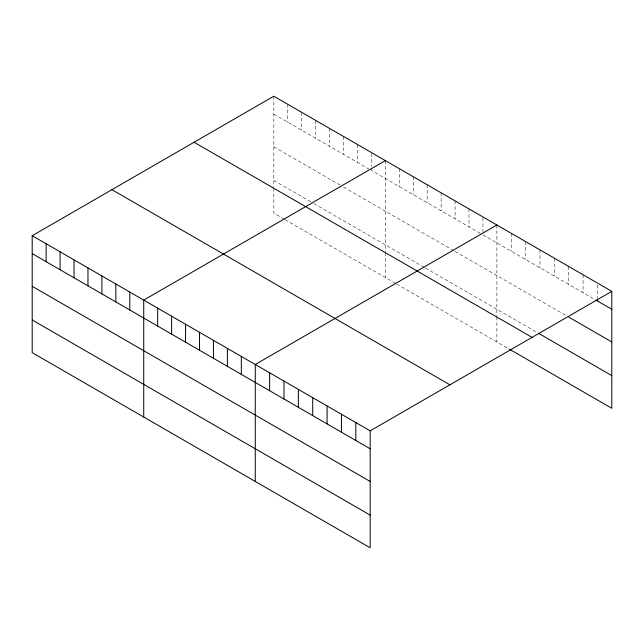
<?xml version="1.0" encoding="UTF-8"?>
<svg xmlns="http://www.w3.org/2000/svg" width="644" height="644" viewBox="0 0 644 644"><rect width="100%" height="100%" fill="white"/><g stroke="black" fill="none" stroke-linecap="round" stroke-linejoin="round"><path stroke-width="0.48" stroke-dasharray="3.22 2.42" d="M273.821 114.141L368.803 168.97M480.335 233.369L371.411 170.483L371.411 167.496M482.944 234.875L594.903 299.508M273.821 146.816L341.787 186.052M343.534 187.058L453.32 250.444M455.067 251.45L566.173 315.6M273.821 180.481L313.032 203.118M313.902 203.625L424.565 267.51M425.434 268.017L537.442 332.682M284.278 219.193L273.821 213.156L273.821 188.169M285.147 219.701L395.81 283.585M396.68 284.093L509.565 349.265M597.439 285.042L597.439 297.987M583.07 274.755L583.07 292.682M568.708 266.463L568.708 284.39M554.347 258.172L554.347 276.099M539.978 249.88L539.978 267.799M525.617 241.581L525.617 259.508M511.256 233.289L511.256 251.216M496.886 224.998L496.886 315.995M496.886 316.953L496.886 341.948M482.944 217.946L482.944 231.888M469.001 208.898L469.001 226.825M455.067 200.848L455.067 218.775M441.124 192.806L441.124 210.725M427.181 184.756L427.181 202.675M413.239 176.706L413.239 194.633M399.296 168.656L399.296 186.583M385.353 160.606L385.353 251.603M385.353 252.561L385.353 277.548M371.411 153.554L371.411 166.498M357.468 144.506L357.468 162.433M343.534 136.456L343.534 154.383M329.591 128.406L329.591 146.333M315.649 120.364L315.649 138.283M301.706 112.314L301.706 130.233M287.763 104.264L287.763 122.191M273.821 96.214L273.821 187.211"/><path stroke-width="0.97" d="M32.2 235.712L370.179 430.844L370.179 547.786L32.2 352.654L32.2 235.712L273.821 96.214L611.8 291.346L611.8 408.288L509.565 349.265M385.353 160.606L143.733 300.104L143.733 417.054M496.886 224.998L255.266 364.496L255.266 481.446M370.179 430.844L611.8 291.346M595.748 299.999L611.8 309.265M568.708 317.065L611.8 341.948M538.287 333.173L611.8 375.613M194.085 142.244L532.065 337.376M111.935 189.674L449.915 384.806M32.2 253.639L370.179 448.771M32.2 286.314L370.179 481.446M32.2 319.979L370.179 515.111M597.439 298.985L597.439 300.973M355.81 422.545L355.81 440.472M341.449 414.253L341.449 432.18M327.088 405.962L327.088 423.889M312.718 397.67L312.718 415.597M298.357 389.379L298.357 407.306M283.996 381.087L283.996 399.006M269.627 372.787L269.627 390.715M241.323 356.446L241.323 374.373M227.38 348.396L227.38 366.323M213.438 340.354L213.438 358.273M199.495 332.304L199.495 350.223M185.561 324.254L185.561 342.181M171.618 316.204L171.618 334.131M157.675 308.154L157.675 326.081M129.79 292.054L129.79 309.981M115.848 284.004L115.848 301.931M101.905 275.954L101.905 293.881M87.962 267.912L87.962 285.831M74.028 259.862L74.028 277.781M60.085 251.812L60.085 269.739M46.143 243.762L46.143 261.689"/></g></svg>
